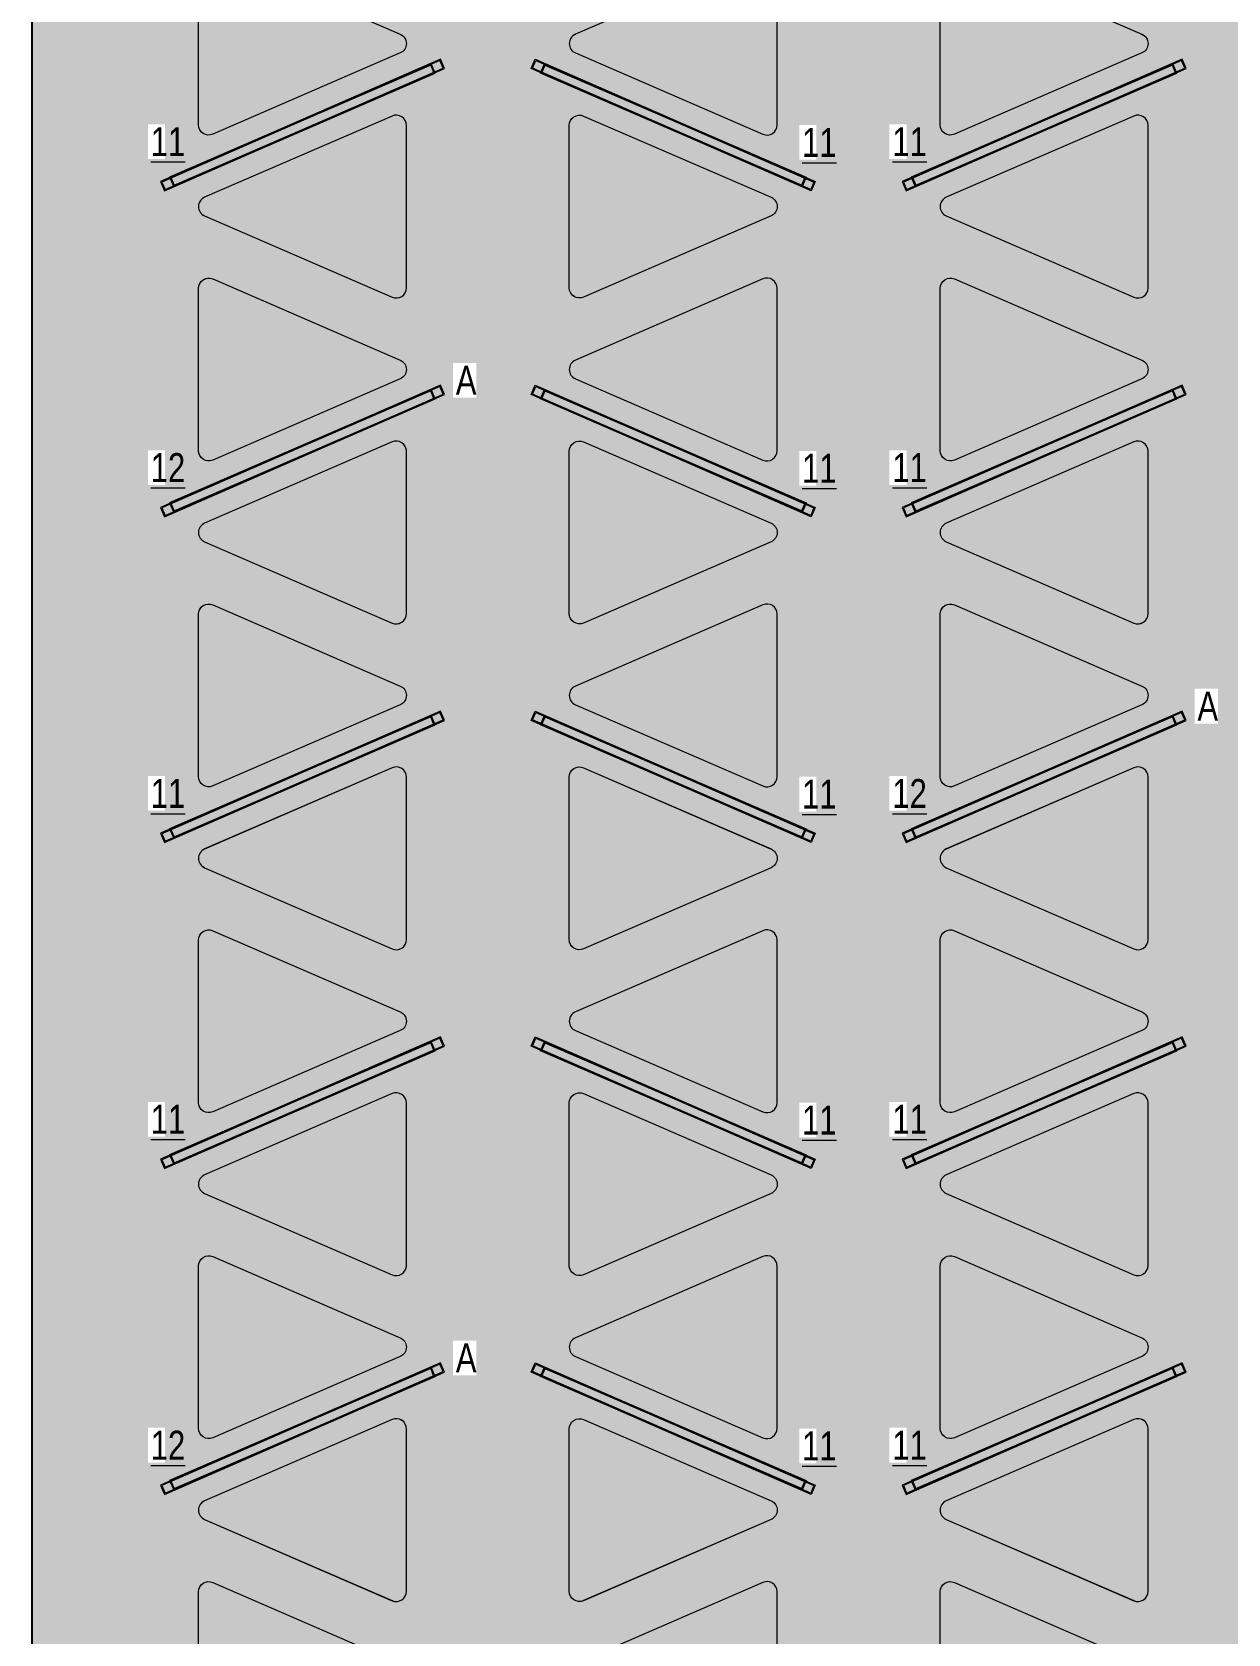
# Model space of a CAD drawing. Header units: millimetres. Extents: x -510890 to 418982, y -118257 to 141350.
# Drawn here: x 57962 to 63834, y 86401 to 94267 of the extents above; entities that cross this region are included whole.
import ezdxf

# ---------------------------------------------------------------- set-up
doc = ezdxf.new("R2010")
doc.units = ezdxf.units.MM
for name, color, linetype, lineweight in [('_ЭОМ_ОБЩ_Освещение_текст тип светильника', 172, 'Continuous', 50), ('_ЭОМ_светильник А', 1, 'Continuous', 35), ('_ЭОМ_светильник Р', 4, 'Continuous', 35), ('АР_Потолки_Штриховка', 252, 'Continuous', 0)]:
    doc.layers.add(name, color=color, linetype=linetype, lineweight=lineweight)
doc.layers.add('RAL 9010', color=7, linetype='Continuous')
doc.layers.add('X-ref Light', color=250, linetype='Continuous')
for name, color, linetype, lineweight, true_color in [('АР_Потолок_RAL 095 85 40', 7, 'Continuous', 5, 0xddc87a), ('АР_Потолок_RAL 100 70 20', 7, 'Continuous', 5, 0xb3ac85), ('АР_Потолок_Покраска', 7, 'Continuous', 5, 0x007399)]:
    doc.layers.add(name, color=color, linetype=linetype, lineweight=lineweight, true_color=true_color)
doc.layers.get('X-ref Light').off()
doc.styles.add('ГОСТ', font='cad.shx', dxfattribs={"width": 0.8})

# ---------------------------------------------------------------- blocks, each defined once
blk = doc.blocks.new('RVE-PLS5070-1500-P')
at = {"color": 0, "linetype": 'ByBlock', "lineweight": -2, "ltscale": 40}
for points in [[(750, -25), (-750, -25), (-750, 25), (750, 25)], [(745, -20), (-745, -20), (-745, 20), (745, 20)]]:
    blk.add_lwpolyline(points, close=True, dxfattribs=at)
blk = doc.blocks.new('A$C3d4fb99f')
at = {"layer": 'АР_Потолки_Штриховка', "color": 18, "lineweight": 18, "ltscale": 100, "true_color": 0x000000}
for points in [[(-4081.9, 9555.3, -0.539691), (-4151.7, 9601.1), (-4151.7, 10398.9, -0.539691), (-4081.9, 10444.7), (-3161.1, 10045.9, -0.656611), (-3161.1, 9954.1), (-4081.9, 9555.3)], [(-1380.2, 9555.3, 0.539691), (-1310.4, 9601.1), (-1310.4, 10398.9, 0.539691), (-1380.2, 10444.7), (-2301, 10045.9, 0.656611), (-2301, 9954.1), (-1380.2, 9555.3)], [(-440.5, 9555.3, -0.539691), (-510.4, 9601.1), (-510.4, 10398.9, -0.539691), (-440.5, 10444.7), (480.2, 10045.9, -0.656611), (480.2, 9954.1), (-440.5, 9555.3)], [(-3200.9, 8755.3, 0.539691), (-3131, 8801.1), (-3131, 9598.9, 0.539691), (-3200.9, 9644.7), (-4121.6, 9245.9, 0.656611), (-4121.6, 9154.1), (-3200.9, 8755.3)], [(-2261.3, 8755.3, -0.539691), (-2331.1, 8801.1), (-2331.1, 9598.9, -0.539691), (-2261.3, 9644.7), (-1340.5, 9245.9, -0.656611), (-1340.5, 9154.1), (-2261.3, 8755.3)], [(440.5, 8755.3, 0.539691), (510.4, 8801.1), (510.4, 9598.9, 0.539691), (440.5, 9644.7), (-480.2, 9245.9, 0.656611), (-480.2, 9154.1), (440.5, 8755.3)], [(-4081.9, 7955.3, -0.539691), (-4151.7, 8001.1), (-4151.7, 8798.9, -0.539691), (-4081.9, 8844.7), (-3161.1, 8445.9, -0.656611), (-3161.1, 8354.1), (-4081.9, 7955.3)], [(-1380.2, 7955.3, 0.539691), (-1310.4, 8001.1), (-1310.4, 8798.9, 0.539691), (-1380.2, 8844.7), (-2301, 8445.9, 0.656611), (-2301, 8354.1), (-1380.2, 7955.3)], [(-440.5, 7955.3, -0.539691), (-510.4, 8001.1), (-510.4, 8798.9, -0.539691), (-440.5, 8844.7), (480.2, 8445.9, -0.656611), (480.2, 8354.1), (-440.5, 7955.3)], [(-3200.9, 7155.3, 0.539691), (-3131, 7201.1), (-3131, 7998.9, 0.539691), (-3200.9, 8044.7), (-4121.6, 7645.9, 0.656611), (-4121.6, 7554.1), (-3200.9, 7155.3)], [(-2261.3, 7155.3, -0.539691), (-2331.1, 7201.1), (-2331.1, 7998.9, -0.539691), (-2261.3, 8044.7), (-1340.5, 7645.9, -0.656611), (-1340.5, 7554.1), (-2261.3, 7155.3)], [(440.5, 7155.3, 0.539691), (510.4, 7201.1), (510.4, 7998.9, 0.539691), (440.5, 8044.7), (-480.2, 7645.9, 0.656611), (-480.2, 7554.1), (440.5, 7155.3)], [(-4081.9, 6355.3, -0.539691), (-4151.7, 6401.1), (-4151.7, 7198.9, -0.539691), (-4081.9, 7244.7), (-3161.1, 6845.9, -0.656611), (-3161.1, 6754.1), (-4081.9, 6355.3)], [(-1380.2, 6355.3, 0.539691), (-1310.4, 6401.1), (-1310.4, 7198.9, 0.539691), (-1380.2, 7244.7), (-2301, 6845.9, 0.656611), (-2301, 6754.1), (-1380.2, 6355.3)], [(-440.5, 6355.3, -0.539691), (-510.4, 6401.1), (-510.4, 7198.9, -0.539691), (-440.5, 7244.7), (480.2, 6845.9, -0.656611), (480.2, 6754.1), (-440.5, 6355.3)], [(-3200.9, 5555.3, 0.539691), (-3131, 5601.1), (-3131, 6398.9, 0.539691), (-3200.9, 6444.7), (-4121.6, 6045.9, 0.656611), (-4121.6, 5954.1), (-3200.9, 5555.3)], [(-2261.3, 5555.3, -0.539691), (-2331.1, 5601.1), (-2331.1, 6398.9, -0.539691), (-2261.3, 6444.7), (-1340.5, 6045.9, -0.656611), (-1340.5, 5954.1), (-2261.3, 5555.3)], [(440.5, 5555.3, 0.539691), (510.4, 5601.1), (510.4, 6398.9, 0.539691), (440.5, 6444.7), (-480.2, 6045.9, 0.656611), (-480.2, 5954.1), (440.5, 5555.3)], [(-4081.9, 4755.3, -0.539691), (-4151.7, 4801.1), (-4151.7, 5598.9, -0.539691), (-4081.9, 5644.7), (-3161.1, 5245.9, -0.656611), (-3161.1, 5154.1), (-4081.9, 4755.3)], [(-1380.2, 4755.3, 0.539691), (-1310.4, 4801.1), (-1310.4, 5598.9, 0.539691), (-1380.2, 5644.7), (-2301, 5245.9, 0.656611), (-2301, 5154.1), (-1380.2, 4755.3)], [(-440.5, 4755.3, -0.539691), (-510.4, 4801.1), (-510.4, 5598.9, -0.539691), (-440.5, 5644.7), (480.2, 5245.9, -0.656611), (480.2, 5154.1), (-440.5, 4755.3)], [(-3200.9, 3955.3, 0.539691), (-3131, 4001.1), (-3131, 4798.9, 0.539691), (-3200.9, 4844.7), (-4121.6, 4445.9, 0.656611), (-4121.6, 4354.1), (-3200.9, 3955.3)], [(-2261.3, 3955.3, -0.539691), (-2331.1, 4001.1), (-2331.1, 4798.9, -0.539691), (-2261.3, 4844.7), (-1340.5, 4445.9, -0.656611), (-1340.5, 4354.1), (-2261.3, 3955.3)], [(440.5, 3955.3, 0.539691), (510.4, 4001.1), (510.4, 4798.9, 0.539691), (440.5, 4844.7), (-480.2, 4445.9, 0.656611), (-480.2, 4354.1), (440.5, 3955.3)], [(-4081.9, 3155.3, -0.539691), (-4151.7, 3201.1), (-4151.7, 3998.9, -0.539691), (-4081.9, 4044.7), (-3161.1, 3645.9, -0.656611), (-3161.1, 3554.1), (-4081.9, 3155.3)], [(-1380.2, 3155.3, 0.539691), (-1310.4, 3201.1), (-1310.4, 3998.9, 0.539691), (-1380.2, 4044.7), (-2301, 3645.9, 0.656611), (-2301, 3554.1), (-1380.2, 3155.3)], [(-440.5, 3155.3, -0.539691), (-510.4, 3201.1), (-510.4, 3998.9, -0.539691), (-440.5, 4044.7), (480.2, 3645.9, -0.656611), (480.2, 3554.1), (-440.5, 3155.3)], [(-3200.9, 2355.3, 0.539691), (-3131, 2401.1), (-3131, 3198.9, 0.539691), (-3200.9, 3244.7), (-4121.6, 2845.9, 0.656611), (-4121.6, 2754.1), (-3200.9, 2355.3)], [(-2261.3, 2355.3, -0.539691), (-2331.1, 2401.1), (-2331.1, 3198.9, -0.539691), (-2261.3, 3244.7), (-1340.5, 2845.9, -0.656611), (-1340.5, 2754.1), (-2261.3, 2355.3)], [(440.5, 2355.3, 0.539691), (510.4, 2401.1), (510.4, 3198.9, 0.539691), (440.5, 3244.7), (-480.2, 2845.9, 0.656611), (-480.2, 2754.1), (440.5, 2355.3)], [(-4081.9, 1555.3, -0.539691), (-4151.7, 1601.1), (-4151.7, 2398.9, -0.539691), (-4081.9, 2444.7), (-3161.1, 2045.9, -0.656611), (-3161.1, 1954.1), (-4081.9, 1555.3)], [(-1380.2, 1555.3, 0.539691), (-1310.4, 1601.1), (-1310.4, 2398.9, 0.539691), (-1380.2, 2444.7), (-2301, 2045.9, 0.656611), (-2301, 1954.1), (-1380.2, 1555.3)], [(-440.5, 1555.3, -0.539691), (-510.4, 1601.1), (-510.4, 2398.9, -0.539691), (-440.5, 2444.7), (480.2, 2045.9, -0.656611), (480.2, 1954.1), (-440.5, 1555.3)]]:
    blk.add_lwpolyline(points, format="xyb", dxfattribs=at)
for points in [[(-4273.7, 9298.8), (-2989.1, 9855.3), (-3009, 9901.2), (-4293.6, 9344.7)], [(-4271.1, 9305.4), (-2995.7, 9857.9), (-3011.6, 9894.6), (-4287, 9342.1)], [(-1188.4, 9298.8), (-2473, 9855.3), (-2453.1, 9901.2), (-1168.5, 9344.7)], [(-1191, 9305.4), (-2466.4, 9857.9), (-2450.5, 9894.6), (-1175.1, 9342.1)], [(-632.4, 9298.8), (652.3, 9855.3), (632.4, 9901.2), (-652.3, 9344.7)], [(-629.8, 9305.4), (645.7, 9857.9), (629.8, 9894.6), (-645.7, 9342.1)], [(-4273.7, 7698.8), (-2989.1, 8255.3), (-3009, 8301.2), (-4293.6, 7744.7)], [(-4271.1, 7705.4), (-2995.7, 8257.9), (-3011.6, 8294.6), (-4287, 7742.1)], [(-1188.4, 7698.8), (-2473, 8255.3), (-2453.1, 8301.2), (-1168.5, 7744.7)], [(-1191, 7705.4), (-2466.4, 8257.9), (-2450.5, 8294.6), (-1175.1, 7742.1)], [(-632.4, 7698.8), (652.3, 8255.3), (632.4, 8301.2), (-652.3, 7744.7)], [(-629.8, 7705.4), (645.7, 8257.9), (629.8, 8294.6), (-645.7, 7742.1)], [(-4273.7, 6098.8), (-2989.1, 6655.3), (-3009, 6701.2), (-4293.6, 6144.7)], [(-4271.1, 6105.4), (-2995.7, 6657.9), (-3011.6, 6694.6), (-4287, 6142.1)], [(-1188.4, 6098.8), (-2473, 6655.3), (-2453.1, 6701.2), (-1168.5, 6144.7)], [(-1191, 6105.4), (-2466.4, 6657.9), (-2450.5, 6694.6), (-1175.1, 6142.1)], [(-632.4, 6098.8), (652.3, 6655.3), (632.4, 6701.2), (-652.3, 6144.7)], [(-629.8, 6105.4), (645.7, 6657.9), (629.8, 6694.6), (-645.7, 6142.1)], [(-4273.7, 4498.8), (-2989.1, 5055.3), (-3009, 5101.2), (-4293.6, 4544.7)], [(-4271.1, 4505.4), (-2995.7, 5057.9), (-3011.6, 5094.6), (-4287, 4542.1)], [(-1188.4, 4498.8), (-2473, 5055.3), (-2453.1, 5101.2), (-1168.5, 4544.7)], [(-1191, 4505.4), (-2466.4, 5057.9), (-2450.5, 5094.6), (-1175.1, 4542.1)], [(-632.4, 4498.8), (652.3, 5055.3), (632.4, 5101.2), (-652.3, 4544.7)], [(-629.8, 4505.4), (645.7, 5057.9), (629.8, 5094.6), (-645.7, 4542.1)], [(-4273.7, 2898.8), (-2989.1, 3455.3), (-3009, 3501.2), (-4293.6, 2944.7)], [(-4271.1, 2905.4), (-2995.7, 3457.9), (-3011.6, 3494.6), (-4287, 2942.1)], [(-1188.4, 2898.8), (-2473, 3455.3), (-2453.1, 3501.2), (-1168.5, 2944.7)], [(-1191, 2905.4), (-2466.4, 3457.9), (-2450.5, 3494.6), (-1175.1, 2942.1)], [(-632.4, 2898.8), (652.3, 3455.3), (632.4, 3501.2), (-652.3, 2944.7)], [(-629.8, 2905.4), (645.7, 3457.9), (629.8, 3494.6), (-645.7, 2942.1)]]:
    blk.add_lwpolyline(points, close=True, dxfattribs=at)
at = {"layer": '_ЭОМ_светильник А', "color": 18, "lineweight": 18, "ltscale": 100, "true_color": 0x000000, "xscale": -1, "rotation": 23.59026329333165}
for p in [(-3641.4, 8000), (0, 6400), (-3641.4, 3200)]:
    blk.add_blockref('RVE-PLS5070-1500-P', p, dxfattribs=at)
at = {"layer": '_ЭОМ_светильник Р', "color": 18, "lineweight": 18, "ltscale": 100, "true_color": 0x000000, "xscale": -1, "rotation": 23.59026329333165}
for p in [(-3641.4, 9600), (0, 9600), (0, 8000), (-3641.4, 6400), (-3641.4, 4800), (0, 4800), (0, 3200)]:
    blk.add_blockref('RVE-PLS5070-1500-P', p, dxfattribs=at)
at = {"layer": '_ЭОМ_светильник Р', "color": 18, "lineweight": 18, "ltscale": 100, "true_color": 0x000000, "rotation": 336.4097367066683}
for p in [(-1820.8, 9600), (-1820.8, 8000), (-1820.8, 6400), (-1820.8, 4800), (-1820.8, 3200)]:
    blk.add_blockref('RVE-PLS5070-1500-P', p, dxfattribs=at)
at = {"layer": '_ЭОМ_светильник А', "color": 18, "lineweight": 18, "ltscale": 100, "true_color": 0x000000, "char_height": 142.2, "width": 86.044, "attachment_point": 1, "style": 'ГОСТ', "bg_fill": 3, "box_fill_scale": 1.1, "bg_fill_color": 256, "bg_fill_transparency": 0}
for insert in [(-2888.4, 8418.3), (753, 6818.3), (-2888.4, 3618.3)]:
    blk.add_mtext('А', dxfattribs=dict(at, insert=insert))
at = {"layer": '_ЭОМ_ОБЩ_Освещение_текст тип светильника', "color": 18, "lineweight": 18, "ltscale": 40, "true_color": 0x000000, "char_height": 142.19, "width": 55.872, "attachment_point": 1, "style": 'ГОСТ', "bg_fill": 3, "box_fill_scale": 1.1, "bg_fill_color": 256, "bg_fill_transparency": 0}
for s, insert in [('{\\L11}', (-4386.3, 9589.8)), ('{\\L11}', (-1188.2, 9586.2)), ('{\\L11}', (-744.9, 9589.8)), ('{\\L12}', (-4386.3, 7989.8)), ('{\\L11}', (-1188.2, 7986.2)), ('{\\L11}', (-744.9, 7989.8)), ('{\\L11}', (-4386.3, 6389.8)), ('{\\L11}', (-1188.2, 6386.2)), ('{\\L12}', (-744.9, 6389.8)), ('{\\L11}', (-4386.3, 4789.8)), ('{\\L11}', (-1188.2, 4786.2)), ('{\\L11}', (-744.9, 4789.8)), ('{\\L12}', (-4386.3, 3189.8)), ('{\\L11}', (-1188.2, 3186.2)), ('{\\L11}', (-744.9, 3189.8))]:
    blk.add_mtext(s, dxfattribs=dict(at, insert=insert))

msp = doc.modelspace()

# ---------------------------------------------------------------- hatches: boundary and pattern name
at = {"layer": 'RAL 9010', "ltscale": 100, "true_color": 0xe1be89}
h = msp.add_hatch(color=31, dxfattribs=at)
h.dxf.hatch_style = 1
h.paths.add_polyline_path([(59770.4, 94163.8, 0.656611), (59770.4, 94255.5), (58849.6, 94654.4, 0.539691), (58779.8, 94608.5), (58779.8, 93810.8, 0.539691), (58849.6, 93764.9)])
h = msp.add_hatch(color=31, dxfattribs=at)
h.dxf.hatch_style = 1
h.paths.add_polyline_path([(62451.2, 93455.5, 0.656611), (62451.2, 93363.8), (63372, 92964.9, 0.539691), (63441.9, 93010.8), (63441.9, 93808.5, 0.539691), (63372, 93854.4)])
h = msp.add_hatch(color=31, dxfattribs=at)
h.dxf.hatch_style = 1
h.paths.add_polyline_path([(60630.5, 92655.5, 0.656611), (60630.5, 92563.8), (61551.2, 92164.9, 0.539691), (61621.1, 92210.8), (61621.1, 93008.5, 0.539691), (61551.2, 93054.4)])
h = msp.add_hatch(color=31, dxfattribs=at)
h.dxf.hatch_style = 1
h.paths.add_polyline_path([(59730.6, 91364.9, 0.539691), (59800.5, 91410.8), (59800.5, 92208.5, 0.539691), (59730.6, 92254.4), (58809.9, 91855.5, 0.656611), (58809.9, 91763.8)])
h = msp.add_hatch(color=31, dxfattribs=at)
h.dxf.hatch_style = 1
h.paths.add_polyline_path([(62491, 91454.4, 0.539691), (62421.1, 91408.5), (62421.1, 90610.8, 0.539691), (62491, 90564.9), (63411.7, 90963.8, 0.656611), (63411.7, 91055.5)])
h = msp.add_hatch(color=31, dxfattribs=at)
h.dxf.hatch_style = 1
h.paths.add_polyline_path([(61591, 90163.8, 0.656611), (61591, 90255.5), (60670.2, 90654.4, 0.539691), (60600.4, 90608.5), (60600.4, 89810.8, 0.539691), (60670.2, 89764.9)])
h = msp.add_hatch(color=31, dxfattribs=at)
h.dxf.hatch_style = 1
h.paths.add_polyline_path([(59770.4, 89363.8, 0.656611), (59770.4, 89455.5), (58849.6, 89854.4, 0.539691), (58779.8, 89808.5), (58779.8, 89010.8, 0.539691), (58849.6, 88964.9)])
h = msp.add_hatch(color=31, dxfattribs=at)
h.dxf.hatch_style = 1
h.paths.add_polyline_path([(62451.2, 88655.5, 0.656611), (62451.2, 88563.8), (63372, 88164.9, 0.539691), (63441.9, 88210.8), (63441.9, 89008.5, 0.539691), (63372, 89054.4)])
h = msp.add_hatch(color=31, dxfattribs=at)
h.dxf.hatch_style = 1
h.paths.add_polyline_path([(60630.5, 87855.5, 0.656611), (60630.5, 87763.8), (61551.2, 87364.9, 0.539691), (61621.1, 87410.8), (61621.1, 88208.5, 0.539691), (61551.2, 88254.4)])
h = msp.add_hatch(color=31, dxfattribs=at)
h.dxf.hatch_style = 1
h.paths.add_polyline_path([(59730.6, 86564.9, 0.539691), (59800.5, 86610.8), (59800.5, 87408.5, 0.539691), (59730.6, 87454.4), (58809.9, 87055.5, 0.656611), (58809.9, 86963.8)])
h = msp.add_hatch(color=31, dxfattribs=at)
h.dxf.hatch_style = 1
h.paths.add_polyline_path([(62491, 86654.4, 0.539691), (62421.1, 86608.5), (62421.1, 85810.8, 0.539691), (62491, 85764.9), (63411.7, 86163.8, 0.656611), (63411.7, 86255.5)])
at = {"layer": 'АР_Потолки_Штриховка', "ltscale": 100, "true_color": 0xf8f6b0}
h = msp.add_hatch(color=51, dxfattribs=at)
h.dxf.hatch_style = 1
h.paths.add_polyline_path([(58660.3, 93515.1), (59935.8, 94067.6), (59919.9, 94104.3), (58644.4, 93551.8)])
h = msp.add_hatch(color=51, dxfattribs=at)
h.dxf.hatch_style = 1
h.paths.add_polyline_path([(61740.5, 93515.1), (60465, 94067.6), (60480.9, 94104.3), (61756.4, 93551.8)])
h = msp.add_hatch(color=51, dxfattribs=at)
h.dxf.hatch_style = 1
h.paths.add_polyline_path([(62301.7, 93515.1), (63577.2, 94067.6), (63561.3, 94104.3), (62285.8, 93551.8)])
h = msp.add_hatch(color=51, dxfattribs=at)
h.dxf.hatch_style = 1
h.paths.add_polyline_path([(58660.3, 91915.1), (59935.8, 92467.6), (59919.9, 92504.3), (58644.4, 91951.8)])
h = msp.add_hatch(color=51, dxfattribs=at)
h.dxf.hatch_style = 1
h.paths.add_polyline_path([(61740.5, 91915.1), (60465, 92467.6), (60480.9, 92504.3), (61756.4, 91951.8)])
h = msp.add_hatch(color=51, dxfattribs=at)
h.dxf.hatch_style = 1
h.paths.add_polyline_path([(62301.7, 91915.1), (63577.2, 92467.6), (63561.3, 92504.3), (62285.8, 91951.8)])
h = msp.add_hatch(color=51, dxfattribs=at)
h.dxf.hatch_style = 1
h.paths.add_polyline_path([(58660.3, 90315.1), (59935.8, 90867.6), (59919.9, 90904.3), (58644.4, 90351.8)])
h = msp.add_hatch(color=51, dxfattribs=at)
h.dxf.hatch_style = 1
h.paths.add_polyline_path([(61740.5, 90315.1), (60465, 90867.6), (60480.9, 90904.3), (61756.4, 90351.8)])
h = msp.add_hatch(color=51, dxfattribs=at)
h.dxf.hatch_style = 1
h.paths.add_polyline_path([(62301.7, 90315.1), (63577.2, 90867.6), (63561.3, 90904.3), (62285.8, 90351.8)])
h = msp.add_hatch(color=51, dxfattribs=at)
h.dxf.hatch_style = 1
h.paths.add_polyline_path([(58660.3, 88715.1), (59935.8, 89267.6), (59919.9, 89304.3), (58644.4, 88751.8)])
h = msp.add_hatch(color=51, dxfattribs=at)
h.dxf.hatch_style = 1
h.paths.add_polyline_path([(61740.5, 88715.1), (60465, 89267.6), (60480.9, 89304.3), (61756.4, 88751.8)])
h = msp.add_hatch(color=51, dxfattribs=at)
h.dxf.hatch_style = 1
h.paths.add_polyline_path([(62301.7, 88715.1), (63577.2, 89267.6), (63561.3, 89304.3), (62285.8, 88751.8)])
h = msp.add_hatch(color=51, dxfattribs=at)
h.dxf.hatch_style = 1
h.paths.add_polyline_path([(58660.3, 87115.1), (59935.8, 87667.6), (59919.9, 87704.3), (58644.4, 87151.8)])
h = msp.add_hatch(color=51, dxfattribs=at)
h.dxf.hatch_style = 1
h.paths.add_polyline_path([(61740.5, 87115.1), (60465, 87667.6), (60480.9, 87704.3), (61756.4, 87151.8)])
h = msp.add_hatch(color=51, dxfattribs=at)
h.dxf.hatch_style = 1
h.paths.add_polyline_path([(62301.7, 87115.1), (63577.2, 87667.6), (63561.3, 87704.3), (62285.8, 87151.8)])
at = {"layer": 'АР_Потолок_RAL 095 85 40', "transparency": 33554687}
h = msp.add_hatch(color=256, dxfattribs=at)
h.dxf.hatch_style = 1
h.paths.add_polyline_path([(62421.1, 93810.8, 0.539691), (62491, 93764.9), (63411.7, 94163.8, 0.656611), (63411.7, 94255.5), (62491, 94654.4, 0.539691), (62421.1, 94608.5)])
h = msp.add_hatch(color=256, dxfattribs=at)
h.dxf.hatch_style = 1
h.paths.add_polyline_path([(60670.2, 93854.4, 0.539691), (60600.4, 93808.5), (60600.4, 93010.8, 0.539691), (60670.2, 92964.9), (61591, 93363.8, 0.656611), (61591, 93455.5)])
h = msp.add_hatch(color=256, dxfattribs=at)
h.dxf.hatch_style = 1
h.paths.add_polyline_path([(59770.4, 92563.8, 0.656611), (59770.4, 92655.5), (58849.6, 93054.4, 0.539691), (58779.8, 93008.5), (58779.8, 92210.8, 0.539691), (58849.6, 92164.9)])
h = msp.add_hatch(color=256, dxfattribs=at)
h.dxf.hatch_style = 1
h.paths.add_polyline_path([(63372, 91364.9, 0.539691), (63441.9, 91410.8), (63441.9, 92208.5, 0.539691), (63372, 92254.4), (62451.2, 91855.5, 0.656611), (62451.2, 91763.8)])
h = msp.add_hatch(color=256, dxfattribs=at)
h.dxf.hatch_style = 1
h.paths.add_polyline_path([(61621.1, 91408.5, 0.539691), (61551.2, 91454.4), (60630.5, 91055.5, 0.656611), (60630.5, 90963.8), (61551.2, 90564.9, 0.539691), (61621.1, 90610.8)])
h = msp.add_hatch(color=256, dxfattribs=at)
h.dxf.hatch_style = 1
h.paths.add_polyline_path([(59730.6, 89764.9, 0.539691), (59800.5, 89810.8), (59800.5, 90608.5, 0.539691), (59730.6, 90654.4), (58809.9, 90255.5, 0.656611), (58809.9, 90163.8)])
h = msp.add_hatch(color=256, dxfattribs=at)
h.dxf.hatch_style = 1
h.paths.add_polyline_path([(62421.1, 89010.8, 0.539691), (62491, 88964.9), (63411.7, 89363.8, 0.656611), (63411.7, 89455.5), (62491, 89854.4, 0.539691), (62421.1, 89808.5)])
h = msp.add_hatch(color=256, dxfattribs=at)
h.dxf.hatch_style = 1
h.paths.add_polyline_path([(60670.2, 89054.4, 0.539691), (60600.4, 89008.5), (60600.4, 88210.8, 0.539691), (60670.2, 88164.9), (61591, 88563.8, 0.656611), (61591, 88655.5)])
h = msp.add_hatch(color=256, dxfattribs=at)
h.dxf.hatch_style = 1
h.paths.add_polyline_path([(59770.4, 87763.8, 0.656611), (59770.4, 87855.5), (58849.6, 88254.4, 0.539691), (58779.8, 88208.5), (58779.8, 87410.8, 0.539691), (58849.6, 87364.9)])
h = msp.add_hatch(color=256, dxfattribs=at)
h.dxf.hatch_style = 1
h.paths.add_polyline_path([(63372, 86564.9, 0.539691), (63441.9, 86610.8), (63441.9, 87408.5, 0.539691), (63372, 87454.4), (62451.2, 87055.5, 0.656611), (62451.2, 86963.8)])
h = msp.add_hatch(color=256, dxfattribs=at)
h.dxf.hatch_style = 1
h.paths.add_polyline_path([(61621.1, 86608.5, 0.539691), (61551.2, 86654.4), (60630.5, 86255.5, 0.656611), (60630.5, 86163.8), (61551.2, 85764.9, 0.539691), (61621.1, 85810.8)])
at = {"layer": 'АР_Потолок_RAL 100 70 20', "transparency": 33554687}
h = msp.add_hatch(color=256, dxfattribs=at)
h.dxf.hatch_style = 1
h.paths.add_polyline_path([(61621.1, 94608.5, 0.539691), (61551.2, 94654.4), (60630.5, 94255.5, 0.656611), (60630.5, 94163.8), (61551.2, 93764.9, 0.539691), (61621.1, 93810.8)])
h = msp.add_hatch(color=256, dxfattribs=at)
h.dxf.hatch_style = 1
h.paths.add_polyline_path([(58809.9, 93455.5, 0.656611), (58809.9, 93363.8), (59730.6, 92964.9, 0.539691), (59800.5, 93010.8), (59800.5, 93808.5, 0.539691), (59730.6, 93854.4)])
h = msp.add_hatch(color=256, dxfattribs=at)
h.dxf.hatch_style = 1
h.paths.add_polyline_path([(62491, 93054.4, 0.539691), (62421.1, 93008.5), (62421.1, 92210.8, 0.539691), (62491, 92164.9), (63411.7, 92563.8, 0.656611), (63411.7, 92655.5)])
h = msp.add_hatch(color=256, dxfattribs=at)
h.dxf.hatch_style = 1
h.paths.add_polyline_path([(61591, 91763.8, 0.656611), (61591, 91855.5), (60670.2, 92254.4, 0.539691), (60600.4, 92208.5), (60600.4, 91410.8, 0.539691), (60670.2, 91364.9)])
h = msp.add_hatch(color=256, dxfattribs=at)
h.dxf.hatch_style = 1
h.paths.add_polyline_path([(58849.6, 91454.4, 0.539691), (58779.8, 91408.5), (58779.8, 90610.8, 0.539691), (58849.6, 90564.9), (59770.4, 90963.8, 0.656611), (59770.4, 91055.5)])
h = msp.add_hatch(color=256, dxfattribs=at)
h.dxf.hatch_style = 1
h.paths.add_polyline_path([(63372, 89764.9, 0.539691), (63441.9, 89810.8), (63441.9, 90608.5, 0.539691), (63372, 90654.4), (62451.2, 90255.5, 0.656611), (62451.2, 90163.8)])
h = msp.add_hatch(color=256, dxfattribs=at)
h.dxf.hatch_style = 1
h.paths.add_polyline_path([(61621.1, 89808.5, 0.539691), (61551.2, 89854.4), (60630.5, 89455.5, 0.656611), (60630.5, 89363.8), (61551.2, 88964.9, 0.539691), (61621.1, 89010.8)])
h = msp.add_hatch(color=256, dxfattribs=at)
h.dxf.hatch_style = 1
h.paths.add_polyline_path([(58809.9, 88655.5, 0.656611), (58809.9, 88563.8), (59730.6, 88164.9, 0.539691), (59800.5, 88210.8), (59800.5, 89008.5, 0.539691), (59730.6, 89054.4)])
h = msp.add_hatch(color=256, dxfattribs=at)
h.dxf.hatch_style = 1
h.paths.add_polyline_path([(62491, 88254.4, 0.539691), (62421.1, 88208.5), (62421.1, 87410.8, 0.539691), (62491, 87364.9), (63411.7, 87763.8, 0.656611), (63411.7, 87855.5)])
h = msp.add_hatch(color=256, dxfattribs=at)
h.dxf.hatch_style = 1
h.paths.add_polyline_path([(61591, 86963.8, 0.656611), (61591, 87055.5), (60670.2, 87454.4, 0.539691), (60600.4, 87408.5), (60600.4, 86610.8, 0.539691), (60670.2, 86564.9)])
h = msp.add_hatch(color=256, dxfattribs=at)
h.dxf.hatch_style = 1
h.paths.add_polyline_path([(58849.6, 86654.4, 0.539691), (58779.8, 86608.5), (58779.8, 85810.8, 0.539691), (58849.6, 85764.9), (59770.4, 86163.8, 0.656611), (59770.4, 86255.5)])
at = {"layer": 'АР_Потолок_Покраска'}
h = msp.add_hatch(dxfattribs=at)
h.set_pattern_fill('CROSS', color=256, scale=25)
h.set_pattern_definition([(0, (-169992.07, 59504.36), (158.75, 158.75), [79.375, -238.125]), (90, (-169952.39, 59464.68), (-158.75, 158.75), [79.375, -238.125])])
h.paths.add_polyline_path([(57962.3, 106400.7), (69722.4, 106400.7), (69722.4, 100800.7), (69442.4, 100800.7), (69442.4, 100400.7), (69722.4, 100400.7), (69722.4, 94800.7), (69442.4, 94800.7), (69442.4, 94400.7), (69722.4, 94400.7), (69722.4, 91935.7), (69322.3, 91935.7), (69322.3, 83308.1), (65202.5, 83308.1), (65202.5, 82685.7), (57962.3, 82685.7)])

# ---------------------------------------------------------------- linework, layer by layer
msp.add_lwpolyline([(57962.3, 106700.7), (63442.4, 106700.7), (63442.4, 106400.7), (63842.4, 106400.7), (63842.4, 106700.7), (69442.4, 106700.7), (69442.4, 106400.7), (69722.4, 106400.7), (69722.4, 100800.7), (69442.4, 100800.7), (69442.4, 100400.7), (69722.4, 100400.7), (69722.4, 94800.7), (69442.4, 94800.7), (69442.4, 94400.7), (69722.4, 94400.7), (69722.4, 91935.7), (69322.3, 91935.7), (69322.3, 83308.1), (65202.5, 83308.1), (65202.5, 82685.7), (57962.3, 82685.7)], close=True)
at = {"layer": 'АР_Потолки_Штриховка', "color": 18, "ltscale": 100, "true_color": 0x000000}
for points in [[(58849.6, 93764.9, -0.539691), (58779.8, 93810.8), (58779.8, 94608.5, -0.539691), (58849.6, 94654.4), (59770.4, 94255.5, -0.656611), (59770.4, 94163.8), (58849.6, 93764.9)], [(61551.2, 93764.9, 0.539691), (61621.1, 93810.8), (61621.1, 94608.5, 0.539691), (61551.2, 94654.4), (60630.5, 94255.5, 0.656611), (60630.5, 94163.8), (61551.2, 93764.9)], [(62491, 93764.9, -0.539691), (62421.1, 93810.8), (62421.1, 94608.5, -0.539691), (62491, 94654.4), (63411.7, 94255.5, -0.656611), (63411.7, 94163.8), (62491, 93764.9)], [(59730.6, 92964.9, 0.539691), (59800.5, 93010.8), (59800.5, 93808.5, 0.539691), (59730.6, 93854.4), (58809.9, 93455.5, 0.656611), (58809.9, 93363.8), (59730.6, 92964.9)], [(60670.2, 92964.9, -0.539691), (60600.4, 93010.8), (60600.4, 93808.5, -0.539691), (60670.2, 93854.4), (61591, 93455.5, -0.656611), (61591, 93363.8), (60670.2, 92964.9)], [(63372, 92964.9, 0.539691), (63441.9, 93010.8), (63441.9, 93808.5, 0.539691), (63372, 93854.4), (62451.2, 93455.5, 0.656611), (62451.2, 93363.8), (63372, 92964.9)], [(58849.6, 92164.9, -0.539691), (58779.8, 92210.8), (58779.8, 93008.5, -0.539691), (58849.6, 93054.4), (59770.4, 92655.5, -0.656611), (59770.4, 92563.8), (58849.6, 92164.9)], [(61551.2, 92164.9, 0.539691), (61621.1, 92210.8), (61621.1, 93008.5, 0.539691), (61551.2, 93054.4), (60630.5, 92655.5, 0.656611), (60630.5, 92563.8), (61551.2, 92164.9)], [(62491, 92164.9, -0.539691), (62421.1, 92210.8), (62421.1, 93008.5, -0.539691), (62491, 93054.4), (63411.7, 92655.5, -0.656611), (63411.7, 92563.8), (62491, 92164.9)], [(59730.6, 91364.9, 0.539691), (59800.5, 91410.8), (59800.5, 92208.5, 0.539691), (59730.6, 92254.4), (58809.9, 91855.5, 0.656611), (58809.9, 91763.8), (59730.6, 91364.9)], [(60670.2, 91364.9, -0.539691), (60600.4, 91410.8), (60600.4, 92208.5, -0.539691), (60670.2, 92254.4), (61591, 91855.5, -0.656611), (61591, 91763.8), (60670.2, 91364.9)], [(63372, 91364.9, 0.539691), (63441.9, 91410.8), (63441.9, 92208.5, 0.539691), (63372, 92254.4), (62451.2, 91855.5, 0.656611), (62451.2, 91763.8), (63372, 91364.9)], [(58849.6, 90564.9, -0.539691), (58779.8, 90610.8), (58779.8, 91408.5, -0.539691), (58849.6, 91454.4), (59770.4, 91055.5, -0.656611), (59770.4, 90963.8), (58849.6, 90564.9)], [(61551.2, 90564.9, 0.539691), (61621.1, 90610.8), (61621.1, 91408.5, 0.539691), (61551.2, 91454.4), (60630.5, 91055.5, 0.656611), (60630.5, 90963.8), (61551.2, 90564.9)], [(62491, 90564.9, -0.539691), (62421.1, 90610.8), (62421.1, 91408.5, -0.539691), (62491, 91454.4), (63411.7, 91055.5, -0.656611), (63411.7, 90963.8), (62491, 90564.9)], [(59730.6, 89764.9, 0.539691), (59800.5, 89810.8), (59800.5, 90608.5, 0.539691), (59730.6, 90654.4), (58809.9, 90255.5, 0.656611), (58809.9, 90163.8), (59730.6, 89764.9)], [(60670.2, 89764.9, -0.539691), (60600.4, 89810.8), (60600.4, 90608.5, -0.539691), (60670.2, 90654.4), (61591, 90255.5, -0.656611), (61591, 90163.8), (60670.2, 89764.9)], [(63372, 89764.9, 0.539691), (63441.9, 89810.8), (63441.9, 90608.5, 0.539691), (63372, 90654.4), (62451.2, 90255.5, 0.656611), (62451.2, 90163.8), (63372, 89764.9)], [(58849.6, 88964.9, -0.539691), (58779.8, 89010.8), (58779.8, 89808.5, -0.539691), (58849.6, 89854.4), (59770.4, 89455.5, -0.656611), (59770.4, 89363.8), (58849.6, 88964.9)], [(61551.2, 88964.9, 0.539691), (61621.1, 89010.8), (61621.1, 89808.5, 0.539691), (61551.2, 89854.4), (60630.5, 89455.5, 0.656611), (60630.5, 89363.8), (61551.2, 88964.9)], [(62491, 88964.9, -0.539691), (62421.1, 89010.8), (62421.1, 89808.5, -0.539691), (62491, 89854.4), (63411.7, 89455.5, -0.656611), (63411.7, 89363.8), (62491, 88964.9)], [(59730.6, 88164.9, 0.539691), (59800.5, 88210.8), (59800.5, 89008.5, 0.539691), (59730.6, 89054.4), (58809.9, 88655.5, 0.656611), (58809.9, 88563.8), (59730.6, 88164.9)], [(60670.2, 88164.9, -0.539691), (60600.4, 88210.8), (60600.4, 89008.5, -0.539691), (60670.2, 89054.4), (61591, 88655.5, -0.656611), (61591, 88563.8), (60670.2, 88164.9)], [(63372, 88164.9, 0.539691), (63441.9, 88210.8), (63441.9, 89008.5, 0.539691), (63372, 89054.4), (62451.2, 88655.5, 0.656611), (62451.2, 88563.8), (63372, 88164.9)], [(58849.6, 87364.9, -0.539691), (58779.8, 87410.8), (58779.8, 88208.5, -0.539691), (58849.6, 88254.4), (59770.4, 87855.5, -0.656611), (59770.4, 87763.8), (58849.6, 87364.9)], [(61551.2, 87364.9, 0.539691), (61621.1, 87410.8), (61621.1, 88208.5, 0.539691), (61551.2, 88254.4), (60630.5, 87855.5, 0.656611), (60630.5, 87763.8), (61551.2, 87364.9)], [(62491, 87364.9, -0.539691), (62421.1, 87410.8), (62421.1, 88208.5, -0.539691), (62491, 88254.4), (63411.7, 87855.5, -0.656611), (63411.7, 87763.8), (62491, 87364.9)], [(59730.6, 86564.9, 0.539691), (59800.5, 86610.8), (59800.5, 87408.5, 0.539691), (59730.6, 87454.4), (58809.9, 87055.5, 0.656611), (58809.9, 86963.8), (59730.6, 86564.9)], [(60670.2, 86564.9, -0.539691), (60600.4, 86610.8), (60600.4, 87408.5, -0.539691), (60670.2, 87454.4), (61591, 87055.5, -0.656611), (61591, 86963.8), (60670.2, 86564.9)], [(63372, 86564.9, 0.539691), (63441.9, 86610.8), (63441.9, 87408.5, 0.539691), (63372, 87454.4), (62451.2, 87055.5, 0.656611), (62451.2, 86963.8), (63372, 86564.9)], [(58849.6, 85764.9, -0.539691), (58779.8, 85810.8), (58779.8, 86608.5, -0.539691), (58849.6, 86654.4), (59770.4, 86255.5, -0.656611), (59770.4, 86163.8), (58849.6, 85764.9)], [(61551.2, 85764.9, 0.539691), (61621.1, 85810.8), (61621.1, 86608.5, 0.539691), (61551.2, 86654.4), (60630.5, 86255.5, 0.656611), (60630.5, 86163.8), (61551.2, 85764.9)], [(62491, 85764.9, -0.539691), (62421.1, 85810.8), (62421.1, 86608.5, -0.539691), (62491, 86654.4), (63411.7, 86255.5, -0.656611), (63411.7, 86163.8), (62491, 85764.9)]]:
    msp.add_lwpolyline(points, format="xyb", dxfattribs=at)
for points in [[(58657.7, 93508.5), (59942.4, 94065), (59922.5, 94110.8), (58637.9, 93554.4)], [(58660.3, 93515.1), (59935.8, 94067.6), (59919.9, 94104.3), (58644.4, 93551.8)], [(61743.1, 93508.5), (60458.5, 94065), (60478.3, 94110.8), (61763, 93554.4)], [(61740.5, 93515.1), (60465, 94067.6), (60480.9, 94104.3), (61756.4, 93551.8)], [(62299.1, 93508.5), (63583.8, 94065), (63563.9, 94110.8), (62279.2, 93554.4)], [(62301.7, 93515.1), (63577.2, 94067.6), (63561.3, 94104.3), (62285.8, 93551.8)], [(58657.7, 91908.5), (59942.4, 92465), (59922.5, 92510.8), (58637.9, 91954.4)], [(58660.3, 91915.1), (59935.8, 92467.6), (59919.9, 92504.3), (58644.4, 91951.8)], [(61743.1, 91908.5), (60458.5, 92465), (60478.3, 92510.8), (61763, 91954.4)], [(61740.5, 91915.1), (60465, 92467.6), (60480.9, 92504.3), (61756.4, 91951.8)], [(62299.1, 91908.5), (63583.8, 92465), (63563.9, 92510.8), (62279.2, 91954.4)], [(62301.7, 91915.1), (63577.2, 92467.6), (63561.3, 92504.3), (62285.8, 91951.8)], [(58657.7, 90308.5), (59942.4, 90865), (59922.5, 90910.8), (58637.9, 90354.4)], [(58660.3, 90315.1), (59935.8, 90867.6), (59919.9, 90904.3), (58644.4, 90351.8)], [(61743.1, 90308.5), (60458.5, 90865), (60478.3, 90910.8), (61763, 90354.4)], [(61740.5, 90315.1), (60465, 90867.6), (60480.9, 90904.3), (61756.4, 90351.8)], [(62299.1, 90308.5), (63583.8, 90865), (63563.9, 90910.8), (62279.2, 90354.4)], [(62301.7, 90315.1), (63577.2, 90867.6), (63561.3, 90904.3), (62285.8, 90351.8)], [(58657.7, 88708.5), (59942.4, 89265), (59922.5, 89310.8), (58637.9, 88754.4)], [(58660.3, 88715.1), (59935.8, 89267.6), (59919.9, 89304.3), (58644.4, 88751.8)], [(61743.1, 88708.5), (60458.5, 89265), (60478.3, 89310.8), (61763, 88754.4)], [(61740.5, 88715.1), (60465, 89267.6), (60480.9, 89304.3), (61756.4, 88751.8)], [(62299.1, 88708.5), (63583.8, 89265), (63563.9, 89310.8), (62279.2, 88754.4)], [(62301.7, 88715.1), (63577.2, 89267.6), (63561.3, 89304.3), (62285.8, 88751.8)], [(58657.7, 87108.5), (59942.4, 87665), (59922.5, 87710.8), (58637.9, 87154.4)], [(58660.3, 87115.1), (59935.8, 87667.6), (59919.9, 87704.3), (58644.4, 87151.8)], [(61743.1, 87108.5), (60458.5, 87665), (60478.3, 87710.8), (61763, 87154.4)], [(61740.5, 87115.1), (60465, 87667.6), (60480.9, 87704.3), (61756.4, 87151.8)], [(62299.1, 87108.5), (63583.8, 87665), (63563.9, 87710.8), (62279.2, 87154.4)], [(62301.7, 87115.1), (63577.2, 87667.6), (63561.3, 87704.3), (62285.8, 87151.8)]]:
    msp.add_lwpolyline(points, close=True, dxfattribs=at)

# ---------------------------------------------------------------- next in the draw order: block references
at = {"layer": 'X-ref Light', "color": 18, "lineweight": 30, "true_color": 0x000000}
msp.add_blockref('A$C3d4fb99f', (62931.5, 84209.7), dxfattribs=at)

doc.saveas('drawing.dxf')
